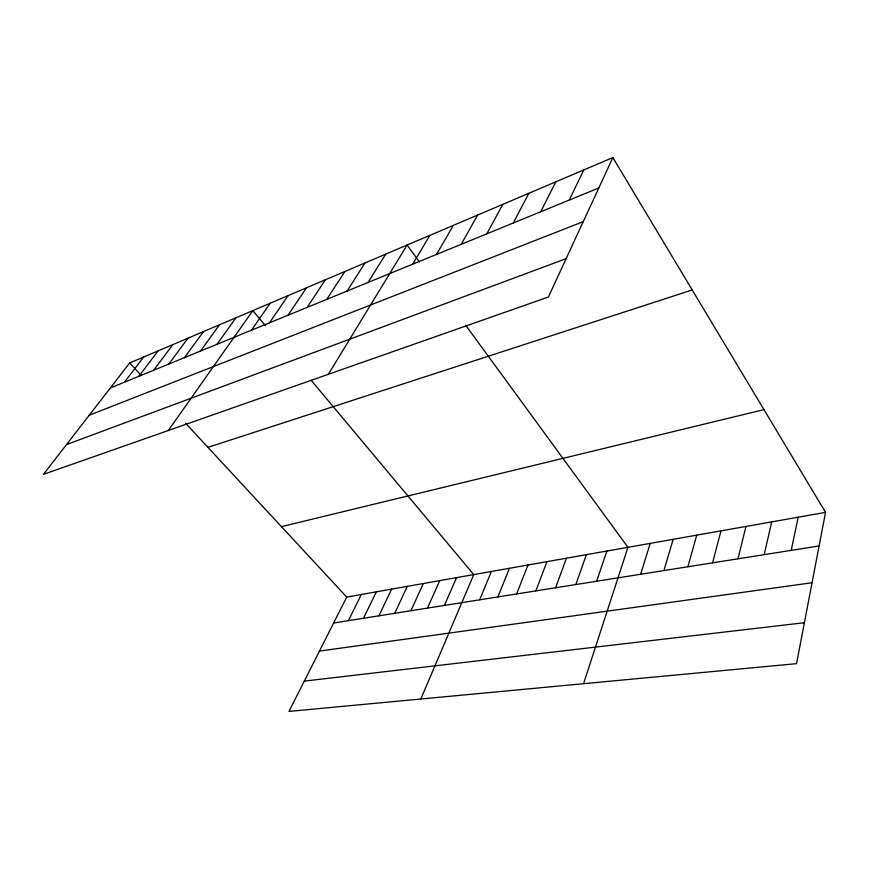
<?xml version="1.0" encoding="UTF-8"?>
<svg xmlns="http://www.w3.org/2000/svg" width="869" height="869" viewBox="0 0 869 869"><rect width="100%" height="100%" fill="white"/><g stroke="black" fill="none" stroke-linecap="round" stroke-linejoin="round"><path stroke-width="1.3" d="M825.55 512.362L796.536 663.655L289.008 711.418L346.731 597.068L825.55 512.362L612.851 157.582L129.709 362.949L43.45 474.355L548.404 297.013L612.851 157.582M791.224 550.349L798.209 517.196M764.199 554.639L771.694 521.889M737.987 558.8L745.971 526.44M712.558 562.84L720.988 530.861M687.879 566.762L696.721 535.152M663.916 570.564L673.149 539.323M640.627 574.257L650.229 543.375M583.555 683.697L627.939 547.318L465.675 325.234M596.634 581.242L606.888 551.044M575.843 584.544L586.379 554.672M555.595 587.759L566.403 558.202M535.869 590.898L546.938 561.646M516.642 593.951L527.95 565.013M497.915 596.916L509.44 568.283M479.645 599.816L491.376 571.476M420.835 699.013L473.757 574.594L311.167 380.307M444.439 605.411L456.551 577.635M427.461 608.104L439.747 580.611M410.896 610.733L423.344 583.512M394.722 613.308L407.311 586.347M378.917 615.817L391.647 589.117M569.217 200.087L583.827 169.922M363.481 618.261L376.342 591.832M348.393 620.662L361.374 594.483M540.714 211.754L555.845 181.817M513.253 222.996L528.852 193.287M486.781 233.837L502.803 204.356M461.233 244.308L477.646 215.056M436.564 254.4L453.336 225.386M412.742 264.165L429.829 235.38M328.373 374.289L407.094 245.047L419.466 261.982M368.065 282.458L385.717 254.139M347.111 291.039L364.991 262.949M326.809 299.349L344.895 271.486M307.115 307.42L325.386 279.775M288.008 315.241L306.453 287.824M269.477 322.823L288.073 295.634M251.478 330.198L270.216 303.227M168.336 430.503L252.846 310.613L265.414 325.625M217.011 344.309L235.966 317.782M200.489 351.076L219.542 324.767M184.434 357.648L203.563 331.556M168.803 364.057L188.008 338.171M153.596 370.281L172.866 344.613M138.79 376.342L158.115 350.88M124.365 382.251L143.733 356.996M110.32 387.998L598.806 187.965M89.214 415.252L583.24 221.649M66.5 444.591L566.143 258.647M207.952 447.361L692.213 289.953M281.447 526.636L763.96 409.625M333.631 623.008L819.109 545.928M319.466 651.077L812.048 582.741M304.302 681.111L804.39 622.715M129.709 362.949L141.441 375.604M185.662 423.312L346.731 597.068"/></g></svg>
